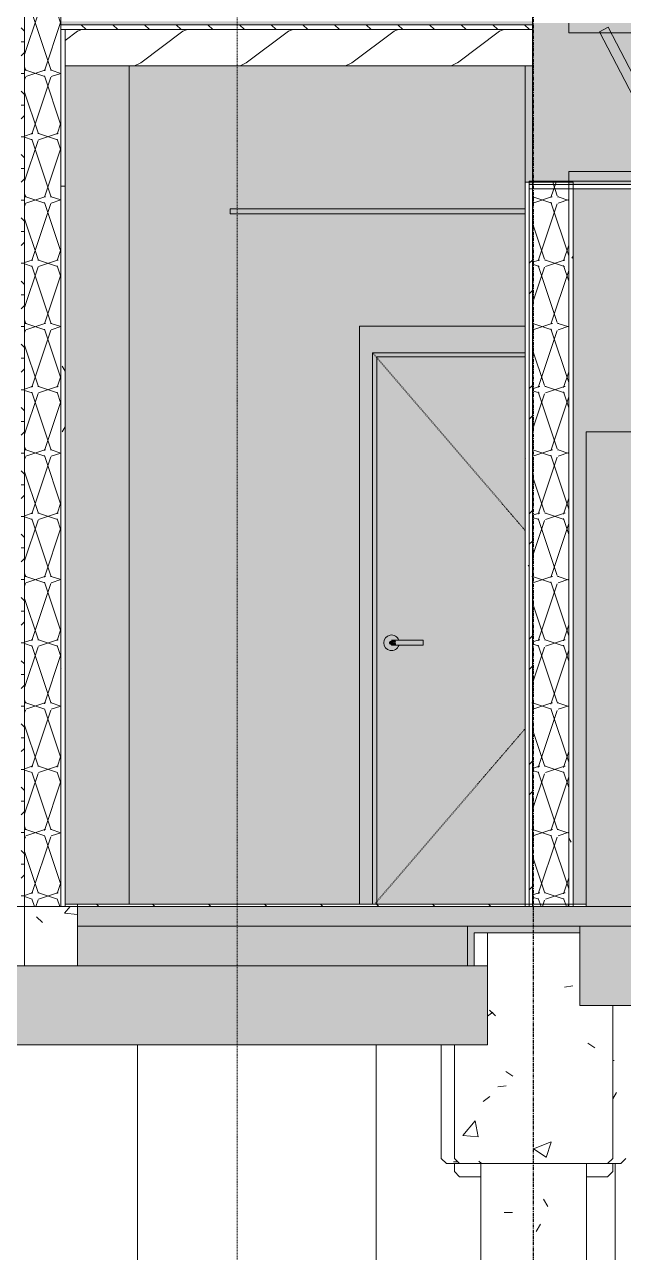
# Model space of a CAD drawing. Header units: inches. Extents: x 1718 to 6958, y -253 to 585.
# Drawn here: x 3404.2 to 3494.9, y -52.5 to 133.8 of the extents above; entities that cross this region are included whole.
import ezdxf

# ---------------------------------------------------------------- set-up
doc = ezdxf.new("R2010")
doc.units = ezdxf.units.IN
doc.header["$MEASUREMENT"] = 0
for name, pattern in [('Dash 1_16_', [0.125, 0.0625, -0.0625]), ('Dash Dot 3_16_', [0.3125, 0.1875, -0.0625, 0, -0.0625]), ('Grid Line 1_2_', [0.875, 0.5, -0.125, 0.125, -0.125]), ('Grid Line 1_2__2_', [0.875, 0.5, -0.125, 0.125, -0.125])]:
    doc.linetypes.add(name, pattern=pattern)
for name, color, linetype, lineweight in [('0-1', 7, 'Continuous', 5), ('0-2', 250, 'Continuous', 9), ('A-ANNO-SYMB-1', 150, 'Dash Dot 3_16_', 9), ('A-CLNG', 13, 'Continuous', 13), ('A-CLNG-1', 31, 'Continuous', 5), ('A-CLNG-2', 250, 'Continuous', 9), ('A-CLNG-3', 13, 'Continuous', 5), ('A-CLNG-4', 13, 'Continuous', 9), ('A-CLNG-PATT-1', 252, 'Continuous', 9), ('A-DOOR-2', 250, 'Dash 1_16_', 9), ('A-DOOR-3', 255, 'Continuous', 9), ('A-DOOR-4', 21, 'Continuous', 9), ('A-DOOR-5', 250, 'Continuous', 9), ('A-DOOR-FRAM-2', 250, 'Continuous', 9), ('A-DOOR-FRAM-3', 253, 'Continuous', 9), ('A-FLOR-5', 192, 'Continuous', 5), ('A-FLOR-6', 192, 'Continuous', 9), ('A-FLOR-LEVL-5', 51, 'Grid Line 1_2_', 9), ('A-FLOR-MCUT', 51, 'Continuous', 13), ('A-FLOR-PATT-1', 252, 'Continuous', 9), ('A-WALL', 113, 'Continuous', 13), ('A-WALL-4', 250, 'Continuous', 9), ('A-WALL-5', 7, 'Continuous', 13), ('A-WALL-7', 113, 'Continuous', 9), ('A-WALL-PATT-1', 252, 'Continuous', 9), ('I-WALL-1', 10, 'Continuous', 5), ('I-WALL-2', 50, 'Continuous', 13), ('I-WALL-3', 250, 'Continuous', 9), ('Q-SPCQ-1', 253, 'Continuous', 9), ('Q-SPCQ-2', 250, 'Continuous', 9), ('S-BEAM-1', 57, 'Continuous', 9), ('S-BEAM-2', 250, 'Continuous', 9), ('S-BEAM-3', 252, 'Continuous', 9), ('S-BEAM-4', 90, 'Continuous', 9), ('S-COLS-1', 57, 'Continuous', 9), ('S-COLS-2', 250, 'Continuous', 9), ('S-GRID-1', 1, 'Grid Line 1_2__2_', 30)]:
    doc.layers.add(name, color=color, linetype=linetype, lineweight=lineweight)
pattern_1 = [(0, (3261.815, 68.768), (30.72, 7.68), [1.267, -21.773, 1.267, -21.773, -122.88]), (0, (3261.815, 68.768), (30.72, 7.68), [-46.08, 1.267, -44.813, 1.267, -21.773, -53.76]), (0, (3261.815, 68.768), (30.72, 7.68), [-115.2, 1.267, -14.093, 1.267, -37.133]), (120, (3273.335, 72.608), (-22.01108, 22.7643), [1.267, -21.773, 1.267, -21.773, -122.88]), (120, (3273.335, 72.608), (-22.01108, 22.7643), [-46.08, 1.267, -44.813, 1.267, -21.773, -53.76]), (120, (3273.335, 72.608), (-22.01108, 22.7643), [-115.2, 1.267, -14.093, 1.267, -37.133]), (240, (3277.175, 87.968), (-8.70892, -30.4443), [1.267, -21.773, 1.267, -21.773, -122.88]), (240, (3277.175, 87.968), (-8.70892, -30.4443), [-46.08, 1.267, -44.813, 1.267, -21.773, -53.76]), (240, (3277.175, 87.968), (-8.70892, -30.4443), [-115.2, 1.267, -14.093, 1.267, -37.133])]
pattern_2 = [(161.57, (3262.295, 69.248), (-3.8399538, -1.54e-05), [0, -27.322, 3.034, 0]), (18.43, (3261.335, 69.248), (-3.8399538, 1.54e-05), [0, -27.322, 3.034, 0]), (108.43, (3262.295, 69.248), (1.919622, -9.6005246), [9.106, -21.25]), (71.57, (3261.335, 69.248), (1.919622, 9.6005246), [9.106, -21.25])]
pattern_3 = [(50, (3261.815, 68.768), (27.5427, -2.41), [2.88, -31.68]), (355, (3261.815, 68.768), (-5.328, 28.8843), [2.304, -25.344]), (100.451, (3264.11, 68.567), (22.2153, 26.474), [2.448, -26.924]), (46.184, (3261.815, 76.448), (40.982, -6.3564), [4.32, -47.52]), (96.636, (3265.23, 75.918), (35.891, 37.406), [3.671, -40.386]), (351.184, (3261.815, 76.45), (35.891, 37.406), [3.456, -38.016]), (21, (3265.655, 74.528), (22.921, -15.4607), [2.88, -31.68]), (326, (3265.655, 74.528), (9.3435, 27.8457), [2.304, -25.344]), (71.451, (3267.565, 73.24), (32.2648, 12.3844), [2.448, -26.924]), (37.5, (3261.815, 68.768), (0.46686, 12.7827), [1.267, -23.77, 1.267, -24.461, -25.44]), (37.5, (3261.815, 68.768), (0.46686, 12.7827), [-50.765, 1.267, -24.173]), (7.5, (3261.815, 68.768), (10.1016, 15.1451), [1.267, -13.402, 1.267, -23.194, -9.696]), (7.5, (3261.815, 68.768), (10.1016, 15.1451), [-39.13, 1.267, -8.429]), (327.5, (3253.252, 68.768), (20.49916, -0.86578), [1.267, -8.333, 1.267, -28.685, -39.744]), (327.5, (3253.252, 68.768), (20.49916, -0.86578), [-39.552, 1.267, -38.477]), (317.5, (3249.412, 68.768), (22.3948, 3.8443), [1.267, -11.213, 1.267, -18.624, -28.224]), (317.5, (3249.412, 68.768), (22.3948, 3.8443), [-32.371, 1.267, -26.957])]
pattern_4 = [(0, (3261.815, 68.768), (0, 4.798), []), (315, (3261.815, 68.768), (4.798427, 0), [6.786, -6.786]), (45, (3261.815, 68.768), (4.798427, 0), [6.786, -6.786])]

# ---------------------------------------------------------------- blocks, each defined once
blk = doc.blocks.new('Refrigerator_-_Side-by-Side_6047 - 36_ X 30_-345559-BUILDING ELEVATION - COURTYARD - LOOKING WEST')
at = {"layer": 'Q-SPCQ-1'}
for points in [[(3517.05, 0), (3517.05, 72), (3489.3, 72), (3489.3, 0), (3505.3, 0)], [(3517.3, 2.87), (3519.3, 2.87), (3519.3, 72), (3517.3, 72), (3517.3, 48.41)], [(3519.3, 26.23), (3520.2, 26.23), (3521.3, 41.95), (3521.29, 48.41), (3520.2, 64), (3519.3, 64), (3519.3, 63.75), (3519.97, 63.75), (3521.05, 48.28), (3521.05, 41.94), (3519.97, 26.48), (3519.3, 26.48)], [(3517.3, 0.37), (3518.3, 0.37), (3518.3, 2.87), (3517.3, 2.87), (3517.3, 0.37)]]:
    blk.add_hatch(color=256, dxfattribs=at).paths.add_polyline_path(points, flags=0)
at = {"layer": 'Q-SPCQ-2'}
for p, q in [((3517.05, 72), (3489.3, 72)), ((3489.3, 72), (3489.3, 0)), ((3517.05, 0), (3517.05, 72)), ((3517.3, 2.87), (3517.3, 72)), ((3517.3, 72), (3519.3, 72)), ((3519.3, 72), (3519.3, 2.87)), ((3520.2, 64), (3519.3, 64)), ((3519.3, 63.75), (3519.97, 63.75)), ((3519.97, 63.75), (3521.05, 48.28)), ((3521.3, 48.29), (3520.2, 64)), ((3521.05, 48.28), (3521.05, 41.95)), ((3521.3, 41.94), (3521.3, 48.29)), ((3521.05, 41.95), (3519.97, 26.48)), ((3520.2, 26.23), (3521.3, 41.94)), ((3519.97, 26.48), (3519.3, 26.48)), ((3519.3, 26.23), (3520.2, 26.23)), ((3518.3, 2.87), (3517.3, 2.87)), ((3517.3, 2.87), (3517.3, 0.37)), ((3517.3, 2.87), (3519.3, 2.87)), ((3518.3, 0.37), (3518.3, 2.87)), ((3517.3, 0.37), (3518.3, 0.37)), ((3489.3, 0), (3517.05, 0))]:
    blk.add_line(p, q, dxfattribs=at)
blk = doc.blocks.new('CTR - 1st Phase - Unit Layouts_rvt-1-BUILDING ELEVATION - COURTYARD - LOOKING WEST')
at = {"layer": '0-2'}
blk.add_blockref('Refrigerator_-_Side-by-Side_6047 - 36_ X 30_-345559-BUILDING ELEVATION - COURTYARD - LOOKING WEST', (0, 0), dxfattribs=at)
blk = doc.blocks.new('HOLLOW METAL - UNIT DOOR-2191978-BUILDING ELEVATION - COURTYARD - LOOKING WEST')
at = {"layer": 'A-DOOR-3'}
h = blk.add_hatch(color=256, dxfattribs=at)
h.paths.add_polyline_path([(3460.47, 39.61), (3460.43, 39.66), (3460.45, 39.62)], flags=0)
h.paths.add_polyline_path([(3459.78, 38.82), (3460.08, 38.86), (3460.37, 38.98), (3460.61, 39.16), (3460.8, 39.41), (3460.85, 39.61), (3460.3, 39.64), (3460.13, 39.62), (3459.77, 39.64), (3459.56, 39.78), (3459.53, 39.88), (3459.54, 40.2), (3459.71, 40.35), (3459.89, 40.39), (3460.3, 40.36), (3460.66, 40.39), (3460.88, 40.39), (3460.8, 40.59), (3460.61, 40.84), (3460.3, 41.05), (3460.08, 41.14), (3459.78, 41.18), (3459.47, 41.14), (3459.19, 41.02), (3458.94, 40.84), (3458.76, 40.59), (3458.64, 40.31), (3458.6, 40), (3458.64, 39.69), (3458.76, 39.41), (3458.94, 39.16), (3459.19, 38.98), (3459.47, 38.86)], flags=0)
h.paths.add_polyline_path([(3460.47, 39.8), (3460.43, 40.07), (3460.4, 40), (3460.44, 39.9)], flags=0)
h = blk.add_hatch(color=256, dxfattribs=at)
h.paths.add_polyline_path([(3460.1, 40), (3460.47, 39.66), (3460.44, 39.9), (3460.4, 40), (3460.19, 40)], flags=0)
h.paths.add_polyline_path([(3459.88, 39.61), (3460.3, 39.64), (3460.42, 39.66), (3460.09, 40), (3459.52, 40), (3459.58, 39.74), (3459.71, 39.65), (3459.86, 39.61)], flags=0)
h = blk.add_hatch(color=256, dxfattribs=at)
h.paths.add_polyline_path([(3460.09, 40), (3460.1, 40), (3460.4, 40.38), (3460.13, 40.38), (3459.77, 40.36), (3459.58, 40.26), (3459.53, 40.12), (3459.55, 40), (3460.08, 40)], flags=0)
h.paths.add_polyline_path([(3460.4, 40), (3460.47, 40.34), (3460.43, 40.34), (3460.1, 40), (3460.34, 40)], flags=0)
for points in [[(3464.6, 40), (3464.6, 40.39), (3460.47, 40.38), (3460.47, 40), (3464.49, 40)], [(3461.38, 39.61), (3464.6, 39.62), (3464.6, 40), (3460.47, 40), (3460.48, 39.61), (3461.12, 39.61)]]:
    blk.add_hatch(color=256, dxfattribs=at).paths.add_polyline_path(points, flags=0)
at = {"layer": 'A-DOOR-4'}
h = blk.add_hatch(color=256, dxfattribs=at)
h.paths.add_polyline_path([(3457.55, 0.37), (3480.05, 0.37), (3480.05, 83.37), (3457.55, 83.37), (3457.55, 0.55)], flags=0)
h.paths.add_polyline_path([(3459.78, 38.82), (3459.47, 38.86), (3459.19, 38.98), (3458.94, 39.16), (3458.76, 39.41), (3458.64, 39.69), (3458.6, 40), (3458.64, 40.31), (3458.76, 40.59), (3458.94, 40.84), (3459.19, 41.02), (3459.47, 41.14), (3459.78, 41.18), (3460.08, 41.14), (3460.37, 41.02), (3460.61, 40.84), (3460.8, 40.59), (3460.92, 40.39), (3464.6, 40.38), (3464.6, 39.61), (3460.88, 39.61), (3460.8, 39.41), (3460.61, 39.16), (3460.3, 38.95), (3460.08, 38.86)], flags=0)
at = {"layer": 'A-DOOR-FRAM-3'}
for points in [[(3454.92, 0.37), (3456.92, 0.37), (3456.92, 84), (3480.05, 84), (3480.05, 88), (3454.92, 88), (3454.92, 0.55)], [(3456.92, 0.37), (3457.55, 0.37), (3457.55, 83.37), (3480.05, 83.37), (3480.05, 84), (3456.92, 84), (3456.92, 0.55)]]:
    blk.add_hatch(color=256, dxfattribs=at).paths.add_polyline_path(points, flags=0)
at = {"layer": 'A-DOOR-2'}
for p, q in [((3456.92, 84), (3480.05, 57.02)), ((3480.05, 26.98), (3457.25, 0.37))]:
    blk.add_line(p, q, dxfattribs=at)
at = {"layer": 'A-DOOR-5'}
for p, q in [((3464.6, 40.39), (3460.47, 40.39)), ((3460.47, 39.61), (3464.6, 39.61)), ((3464.6, 40.39), (3464.6, 40)), ((3464.6, 40), (3464.6, 39.61))]:
    blk.add_line(p, q, dxfattribs=at)
at = {"layer": 'A-DOOR-5', "flags": 128}
for points in [[(3460.47, 40.39), (3460.44, 40.39), (3460.42, 40.39), (3460.4, 40.39), (3460.37, 40.39), (3460.35, 40.39), (3460.33, 40.39), (3460.3, 40.39), (3460.28, 40.39), (3460.26, 40.39), (3460.24, 40.39), (3460.22, 40.39), (3460.19, 40.39), (3460.17, 40.39), (3460.15, 40.39), (3460.13, 40.39), (3460.11, 40.39), (3460.1, 40.39), (3460.08, 40.39), (3460.06, 40.39), (3460.04, 40.39), (3460.03, 40.39), (3460.01, 40.39), (3460, 40.39), (3459.98, 40.39), (3459.97, 40.39), (3459.96, 40.39), (3459.95, 40.39), (3459.94, 40.39), (3459.93, 40.39), (3459.92, 40.39), (3459.91, 40.39), (3459.9, 40.39), (3459.9, 40.39), (3459.89, 40.39), (3459.89, 40.39), (3459.88, 40.39), (3459.88, 40.39), (3459.88, 40.39), (3459.88, 40.39)], [(3459.88, 39.61), (3459.88, 39.61), (3459.88, 39.61), (3459.88, 39.61), (3459.88, 39.61), (3459.89, 39.61), (3459.89, 39.61), (3459.9, 39.61), (3459.91, 39.61), (3459.91, 39.61), (3459.92, 39.61), (3459.93, 39.61), (3459.94, 39.61), (3459.95, 39.61), (3459.97, 39.61), (3459.98, 39.61), (3459.99, 39.61), (3460.01, 39.61), (3460.02, 39.61), (3460.04, 39.61), (3460.06, 39.61), (3460.07, 39.61), (3460.09, 39.61), (3460.11, 39.61), (3460.13, 39.61), (3460.15, 39.61), (3460.17, 39.61), (3460.19, 39.61), (3460.21, 39.61), (3460.23, 39.61), (3460.25, 39.61), (3460.28, 39.61), (3460.3, 39.61), (3460.32, 39.61), (3460.34, 39.61), (3460.37, 39.61), (3460.39, 39.61), (3460.41, 39.61), (3460.44, 39.61), (3460.46, 39.61), (3460.47, 39.61)]]:
    blk.add_lwpolyline(points, dxfattribs=at)
at = {"layer": 'A-DOOR-5'}
for centre, radius, start, end in [((3459.78, 40), 1.18, 19.6343, 180), ((3459.78, 40), 1.18, 180, 340.4367), ((3459.88, 40), 0.394, 150, 180), ((3459.88, 40), 0.394, 180, 210), ((3459.88, 40), 0.394, 90, 105), ((3459.88, 40), 0.394, 255, 270)]:
    blk.add_arc(centre, radius, start, end, dxfattribs=at)
at = {"layer": 'A-DOOR-FRAM-2'}
for p, q in [((3480.05, 88), (3454.92, 88)), ((3454.92, 88), (3454.92, 0.37)), ((3456.92, 84), (3480.05, 84)), ((3456.92, 0.37), (3456.92, 84)), ((3457.55, 83.37), (3480.05, 83.37)), ((3457.55, 0.37), (3457.55, 83.37))]:
    blk.add_line(p, q, dxfattribs=at)
blk = doc.blocks.new('CTR - 1st Phase - Common Walls_rvt-1-BUILDING ELEVATION - COURTYARD - LOOKING WEST')
at = {"layer": 'A-CLNG-1'}
blk.add_hatch(color=256, dxfattribs=at).paths.add_polyline_path([(3441.67, 105.07), (3480.05, 105.07), (3480.05, 105.82), (3435.32, 105.82), (3435.32, 105.07), (3438.92, 105.07)], flags=0)
at = {"layer": 'A-WALL-PATT-1'}
h = blk.add_hatch(dxfattribs=at)
h.set_pattern_fill('FP_5', color=256, style=0, pattern_type=2)
h.set_pattern_definition(pattern_1)
h.paths.add_polyline_path([(3480.67, 0.37), (3480.67, 109.87), (3480.05, 109.87), (3480.05, 0.37)], flags=0)
h = blk.add_hatch(dxfattribs=at)
h.set_pattern_fill('FP_29', color=256, style=0, pattern_type=2)
h.set_pattern_definition([(45, (3261.815, 68.768), (-9.5035, 9.5035), []), (45, (3261.815, 83.168), (-9.5035, 9.5035), [])])
h.paths.add_polyline_path([(3480.67, 0.37), (3481.17, 0.37), (3481.17, 108.87), (3480.67, 108.87), (3480.67, 0.55)], flags=0)
h = blk.add_hatch(dxfattribs=at)
h.set_pattern_fill('FP_1', color=256, style=0, pattern_type=2)
h.set_pattern_definition(pattern_2)
h.paths.add_polyline_path([(3486.67, 0), (3486.67, 109.87), (3481.17, 109.87), (3481.17, 0), (3485.44, 0)], flags=0)
h = blk.add_hatch(dxfattribs=at)
h.set_pattern_fill('FP_5', color=256, style=0, pattern_type=2)
h.set_pattern_definition(pattern_1)
h.paths.add_polyline_path([(3487.3, 0.37), (3487.3, 108.87), (3486.67, 108.87), (3486.67, 0.37), (3487.27, 0.37)], flags=0)
h = blk.add_hatch(dxfattribs=at)
h.set_pattern_fill('FP_30', color=256, style=0, pattern_type=2)
h.set_pattern_definition([(90, (3819.324, -152), (-36.188, 2e-15), [])])
h.paths.add_polyline_path([(3819.32, -152), (3819.32, -21), (3495.32, -21), (3495.32, -38.21), (3494.54, -39), (3493.32, -39), (3493.32, -40.21), (3492.54, -41), (3489.32, -41), (3489.32, -151.75), (3515.02, -151.75), (3515.02, -65), (3557.02, -65), (3557.02, -151.75), (3617.52, -151.75), (3617.52, -65), (3659.52, -65), (3659.52, -151.75), (3721.19, -151.75), (3721.19, -65), (3763.19, -65), (3763.19, -151.75), (3801.83, -151.75), (3801.83, -152), (3803.85, -152)], flags=0)
h.paths.add_polyline_path([(3339.02, -151.75), (3406.02, -151.75), (3406.02, -65), (3448.02, -65), (3448.02, -151.75), (3473.32, -151.75), (3473.32, -41), (3470.11, -41), (3469.32, -40.21), (3469.32, -39), (3468.11, -39), (3467.32, -38.21), (3467.32, -21), (3168.32, -21), (3168.32, -40.21), (3167.54, -41), (3162.32, -41), (3162.32, -151.75), (3188.02, -151.75), (3188.02, -65), (3230.02, -65), (3230.02, -151.75), (3297.02, -151.75), (3297.02, -65), (3339.02, -65), (3339.02, -148.55)], flags=0)
h.paths.add_polyline_path([(2836.82, -151.75), (2861.02, -151.75), (2861.02, -65), (2903.02, -65), (2903.02, -151.75), (2970.02, -151.75), (2970.02, -65), (3012.02, -65), (3012.02, -151.75), (3079.02, -151.75), (3079.02, -65), (3121.02, -65), (3121.02, -151.75), (3146.32, -151.75), (3146.32, -41), (3141.11, -41), (3140.32, -40.21), (3140.32, -21), (2935.86, -21), (2935.86, -21.8), (2927.86, -21.8), (2927.86, -21), (2841.32, -21), (2841.32, -40.21), (2840.54, -41), (2835.32, -41), (2835.32, -151.75)], flags=0)
at = {"layer": 'I-WALL-1'}
for points in [[(3412.76, 0.37), (3420.01, 0.37), (3420.01, 127.5), (3412.76, 127.5), (3412.76, 0.55)], [(3420.16, 0.37), (3454.92, 0.37), (3454.92, 88), (3480.05, 88), (3480.05, 105.07), (3435.32, 105.07), (3435.32, 105.82), (3480.05, 105.82), (3480.05, 127.5), (3420.01, 127.5), (3420.01, 0.37)]]:
    blk.add_hatch(color=256, dxfattribs=at).paths.add_polyline_path(points, flags=0)
h = blk.add_hatch(color=256, dxfattribs=at)
h.paths.add_polyline_path([(3487.3, 0.37), (3489.3, 0.37), (3489.3, 72), (3505.3, 72), (3505.3, 108.87), (3487.3, 108.87), (3487.3, 0.55)], flags=0)
h.paths.add_polyline_path([(3480.05, 109.87), (3480.67, 109.87), (3480.67, 110), (3481.17, 110), (3481.17, 127.5), (3480.05, 127.5), (3480.05, 120.19)], flags=0)
at = {"layer": 'I-WALL-2'}
blk.add_hatch(color=256, dxfattribs=at).paths.add_polyline_path([(3412.16, 0.37), (3412.76, 0.37), (3412.76, 127.5), (3410.3, 127.5), (3410.3, 0.37)], flags=0)
at = {"layer": 'A-CLNG-2'}
for p, q in [((3435.32, 105.82), (3480.05, 105.82)), ((3435.32, 105.07), (3435.32, 105.82)), ((3480.05, 105.07), (3435.32, 105.07))]:
    blk.add_line(p, q, dxfattribs=at)
at = {"layer": 'A-WALL-5'}
for p, q in [((3480.67, 0), (3480.67, 109.87)), ((3481.17, 0), (3481.17, 109.87)), ((3486.67, 0), (3486.67, 109.87))]:
    blk.add_line(p, q, dxfattribs=at)
at = {"layer": 'I-WALL-3'}
for p, q in [((3420.01, 127.5), (3420.01, 0.37)), ((3480.05, 127.5), (3480.05, 109.87)), ((3480.05, 109.87), (3480.05, 0)), ((3487.3, 109.87), (3480.05, 109.87)), ((3487.3, 0), (3487.3, 109.87)), ((3480.05, 0), (3487.3, 0))]:
    blk.add_line(p, q, dxfattribs=at)
at = {"layer": '0-2'}
blk.add_blockref('HOLLOW METAL - UNIT DOOR-2191978-BUILDING ELEVATION - COURTYARD - LOOKING WEST', (0, 0), dxfattribs=at)
blk = doc.blocks.new('034100 - Precast Structural Concrete - Column - Corbels - 16_x16_-V26-BUILDING ELEVATION - COURTYARD - LOOKING WEST')
at = {"layer": 'S-COLS-1'}
h = blk.add_hatch(dxfattribs=at)
h.set_pattern_fill('FP_5', color=256, style=0, pattern_type=2)
h.set_pattern_definition(pattern_1)
h.paths.add_polyline_path([(3473.32, -155.14), (3478.64, -155.14), (3478.62, -154.13), (3477.82, -154.13), (3477.82, -153.91), (3479.07, -153.91), (3479.07, -152.44), (3478.62, -152.44), (3478.62, -152), (3484.03, -152), (3484, -152.44), (3483.57, -152.44), (3483.57, -153.91), (3484.82, -153.91), (3484.82, -154.13), (3484.01, -154.13), (3484.01, -155.14), (3489.32, -155.14), (3489.32, -152.13), (3488.32, -152.13), (3488.32, -152), (3489.32, -152), (3489.32, -39), (3473.32, -39), (3473.32, -151.75), (3474.82, -151.75), (3474.82, -152), (3473.32, -152), (3473.32, -154.98)], flags=0)
at = {"layer": 'S-COLS-2'}
for p, q in [((3473.32, -39), (3473.32, -151.75)), ((3489.32, -39), (3489.32, -152)), ((3473.32, -152), (3473.32, -155.14)), ((3489.32, -152.13), (3489.32, -155.14))]:
    blk.add_line(p, q, dxfattribs=at)
blk = doc.blocks.new('034100 - Precast Structural Concrete - Solid Plank - 12_-1875238-BUILDING ELEVATION - COURTYARD - LOOKING WEST')
at = {"layer": 'S-BEAM-4'}
blk.add_hatch(color=256, dxfattribs=at).paths.add_polyline_path([(3669.78, -15), (3823.32, -15), (3823.32, -3), (3488.32, -3), (3488.32, -15), (3636.27, -15)], flags=0)
at = {"layer": 'S-BEAM-2'}
for p, q in [((3823.32, -3), (3488.32, -3)), ((3488.32, -3), (3488.32, -15)), ((3488.32, -15), (3823.32, -15))]:
    blk.add_line(p, q, dxfattribs=at)
blk = doc.blocks.new('034100 - Precast Structural Concrete - Solid Plank - 12_-1871119-BUILDING ELEVATION - COURTYARD - LOOKING WEST')
at = {"layer": 'S-BEAM-4'}
blk.add_hatch(color=256, dxfattribs=at).paths.add_polyline_path([(2772.32, -21), (2818.32, -21), (2818.32, -9), (2508.32, -9), (2508.32, -21), (2764.82, -21)], flags=0)
at = {"layer": 'S-BEAM-2'}
for p, q in [((2818.32, -9), (2508.32, -9)), ((2818.32, -21), (2818.32, -9)), ((2508.32, -21), (2818.32, -21))]:
    blk.add_line(p, q, dxfattribs=at)
blk = doc.blocks.new('LVL-Laminated Veneer Lumber - 4X6 S_ PINE - NO_ 1-1619286-BUILDING ELEVATION - COURTYARD - LOOKING WEST')
at = {"layer": 'S-BEAM-1'}
h = blk.add_hatch(dxfattribs=at)
h.set_pattern_fill('FP_7', color=256, style=0, pattern_type=2)
h.set_pattern_definition([(216.87, (3268.212, 84.761), (47.980943, 31.987086), [7.997, -71.971]), (206.565, (3277.808, 79.963), (-15.99371, -15.99413), [17.881, -17.881]), (198.435, (3277.808, 71.967), (-31.98674, -15.99388), [10.115, -40.461])])
h.paths.add_polyline_path([(3480.05, 127.5), (3481.17, 127.5), (3481.17, 133), (3410.3, 133), (3410.3, 127.5), (3468.68, 127.5)], flags=0)
at = {"layer": 'S-BEAM-2'}
blk.add_line((3481.17, 127.5), (3410.3, 127.5), dxfattribs=at)
blk = doc.blocks.new('TRUSS - 24_-2435410-BUILDING ELEVATION - COURTYARD - LOOKING WEST')
at = {"layer": 'S-BEAM-2'}
for p, q in [((3486.67, 134), (3486.67, 132.5)), ((3486.67, 132.5), (3852.47, 132.5)), ((3492.62, 133.35), (3491.29, 132.65)), ((3491.29, 132.65), (3502.72, 110.65)), ((3504.05, 111.35), (3492.62, 133.35)), ((3486.67, 111.5), (3486.67, 110)), ((3852.47, 111.5), (3486.67, 111.5)), ((3486.67, 110), (3852.47, 110))]:
    blk.add_line(p, q, dxfattribs=at)
blk = doc.blocks.new('034100 - Precast Structural Concrete - Inverted Tee - IT 24IT35 _17_F _ 11_B SHELF_-1925199-BUILDING ELEVATION - COURTYARD - LOOKING WEST')
at = {"layer": 'S-BEAM-3'}
h = blk.add_hatch(dxfattribs=at)
h.set_pattern_fill('FP_42', color=256, style=0, pattern_type=2)
h.set_pattern_definition(pattern_3)
h.paths.add_polyline_path([(3473.32, -39), (3492.54, -39), (3493.32, -38.21), (3493.32, -15), (3488.32, -15), (3488.32, -4), (3474.32, -4), (3474.32, -21), (3469.32, -21), (3469.32, -38.21), (3470.11, -39), (3472.32, -39)], flags=0)
at = {"layer": 'S-BEAM-2'}
for p, q in [((3488.32, -4), (3474.32, -4)), ((3474.32, -4), (3474.32, -21)), ((3488.32, -15), (3488.32, -4)), ((3493.32, -15), (3488.32, -15)), ((3493.32, -38.21), (3493.32, -15)), ((3474.32, -21), (3469.32, -21)), ((3469.32, -21), (3469.32, -38.21)), ((3469.32, -38.21), (3470.11, -39)), ((3470.11, -39), (3492.54, -39)), ((3492.54, -39), (3493.32, -38.21))]:
    blk.add_line(p, q, dxfattribs=at)
blk = doc.blocks.new('034100 - Precast Structural Concrete - Solid Plank - 12_-1875116-BUILDING ELEVATION - COURTYARD - LOOKING WEST')
at = {"layer": 'S-BEAM-4'}
blk.add_hatch(color=256, dxfattribs=at).paths.add_polyline_path([(3471.32, -9), (3471.32, -3), (3412.17, -3), (3412.17, -9), (3468.68, -9)], flags=0)
at = {"layer": 'S-BEAM-2'}
blk.add_line((3471.32, -3), (3471.32, -9), dxfattribs=at)
blk = doc.blocks.new('CTR - 1st Phase - Structure_rvt-1-BUILDING ELEVATION - COURTYARD - LOOKING WEST')
at = {"layer": 'A-WALL-PATT-1'}
h = blk.add_hatch(dxfattribs=at)
h.set_pattern_fill('FP_42', color=256, style=0, pattern_type=2)
h.set_pattern_definition(pattern_3)
h.paths.add_polyline_path([(3404.17, -9), (3412.17, -9), (3412.17, 0), (3404.17, 0), (3404.17, -8.88)], flags=0)
at = {"layer": 'S-BEAM-1'}
h = blk.add_hatch(dxfattribs=at)
h.set_pattern_fill('FP_5', color=256, style=0, pattern_type=2)
h.set_pattern_definition(pattern_1)
h.paths.add_polyline_path([(3470.11, -39), (3469.32, -38.21), (3469.32, -21), (3467.32, -21), (3467.32, -38.21), (3468.11, -39), (3469.32, -39)], flags=0)
h.paths.add_polyline_path([(3493.32, -39), (3494.54, -39), (3495.32, -38.21), (3495.32, -15), (3493.32, -15), (3493.32, -38.21), (3492.54, -39)], flags=0)
h.paths.add_polyline_path([(3474.32, -9), (3474.32, -4), (3472.32, -4), (3472.32, -9)], flags=0)
h = blk.add_hatch(dxfattribs=at)
h.set_pattern_fill('FP_5', color=256, style=0, pattern_type=2)
h.set_pattern_definition(pattern_1)
h.paths.add_polyline_path([(3489.32, -41), (3492.54, -41), (3493.32, -40.21), (3493.32, -39), (3489.32, -39)], flags=0)
h.paths.add_polyline_path([(3470.11, -41), (3473.32, -41), (3473.32, -39), (3469.32, -39), (3469.32, -40.21)], flags=0)
at = {"layer": 'A-WALL-4'}
for p, q in [((3412.17, 0), (3404.17, 0)), ((3404.17, 0), (3404.17, -9)), ((3412.17, -9), (3412.17, 0)), ((3404.17, -9), (3412.17, -9))]:
    blk.add_line(p, q, dxfattribs=at)
at = {"layer": 'S-BEAM-2'}
for p, q in [((3474.32, -4), (3472.32, -4)), ((3472.32, -4), (3472.32, -9)), ((3467.32, -21), (3467.32, -38.21)), ((3467.32, -38.21), (3468.11, -39)), ((3470.11, -39), (3468.11, -39)), ((3469.32, -39), (3469.32, -40.21)), ((3494.54, -39), (3492.54, -39)), ((3493.32, -40.21), (3493.32, -39)), ((3494.54, -39), (3495.32, -38.21)), ((3469.32, -40.21), (3470.11, -41)), ((3492.54, -41), (3493.32, -40.21)), ((3470.11, -41), (3473.32, -41)), ((3489.32, -41), (3492.54, -41))]:
    blk.add_line(p, q, dxfattribs=at)
at = {"layer": 'S-GRID-1'}
blk.add_line((3481.32, -159.84), (3481.32, 470.5), dxfattribs=at)
at = {"layer": '0-2'}
for name, p in [('LVL-Laminated Veneer Lumber - 4X6 S_ PINE - NO_ 1-1619286-BUILDING ELEVATION - COURTYARD - LOOKING WEST', (0, 0)), ('TRUSS - 24_-2435410-BUILDING ELEVATION - COURTYARD - LOOKING WEST', (0, 0)), ('034100 - Precast Structural Concrete - Solid Plank - 12_-1875116-BUILDING ELEVATION - COURTYARD - LOOKING WEST', (0, 0)), ('034100 - Precast Structural Concrete - Solid Plank - 12_-1875238-BUILDING ELEVATION - COURTYARD - LOOKING WEST', (0, 0)), ('034100 - Precast Structural Concrete - Inverted Tee - IT 24IT35 _17_F _ 11_B SHELF_-1925199-BUILDING ELEVATION - COURTYARD - LOOKING WEST', (0, 0)), ('034100 - Precast Structural Concrete - Solid Plank - 12_-1871119-BUILDING ELEVATION - COURTYARD - LOOKING WEST', (656, 0)), ('034100 - Precast Structural Concrete - Column - Corbels - 16_x16_-V26-BUILDING ELEVATION - COURTYARD - LOOKING WEST', (0, 0))]:
    blk.add_blockref(name, p, dxfattribs=at)

msp = doc.modelspace()

# ---------------------------------------------------------------- hatches: boundary and pattern name
at = {"layer": 'A-CLNG-3'}
msp.add_hatch(color=256, dxfattribs=at).paths.add_polyline_path([(3822.24, 109.5), (3823.83, 109.5), (3823.82, 110), (3480.67, 110), (3480.67, 109.5), (3481.17, 109.5), (3481.17, 109.87), (3486.67, 109.87), (3486.67, 109.5), (3820.61, 109.5)], flags=0)
at = {"layer": 'A-CLNG-PATT-1'}
h = msp.add_hatch(dxfattribs=at)
h.set_pattern_fill('FP_5', color=256, style=0, pattern_type=2)
h.set_pattern_definition(pattern_1)
h.paths.add_polyline_path([(3820.61, 108.87), (3823.83, 108.87), (3823.82, 109.5), (3486.67, 109.5), (3486.67, 108.87), (3819.61, 108.87)], flags=0)
h.paths.add_polyline_path([(3481.17, 108.87), (3481.17, 109.5), (3480.67, 109.5), (3480.67, 108.87)], flags=0)
at = {"layer": 'A-FLOR-5'}
for points in [[(3409.67, 133.75), (3481.17, 133.75), (3481.17, 134.25), (3409.67, 134.25)], [(3471.32, -9), (3472.32, -9), (3472.32, -4), (3488.32, -3.99), (3488.32, -3), (3471.32, -3), (3471.32, -4)]]:
    msp.add_hatch(color=256, dxfattribs=at).paths.add_polyline_path(points, flags=0)
at = {"layer": 'A-FLOR-PATT-1'}
h = msp.add_hatch(dxfattribs=at)
h.set_pattern_fill('FP_4', color=256, style=0, pattern_type=2)
h.set_pattern_definition(pattern_4)
h.paths.add_polyline_path([(3481.17, 133), (3481.17, 133.75), (3409.67, 133.75), (3409.67, 133), (3468.68, 133)], flags=0)
h = msp.add_hatch(dxfattribs=at)
h.set_pattern_fill('FP_1', color=256, style=0, pattern_type=2)
h.set_pattern_definition(pattern_2)
h.paths.add_polyline_path([(3823.82, 110), (3829.82, 110), (3831.24, 111.5), (3833.35, 111.5), (3832.07, 110), (3857.97, 110), (3857.97, 134), (3481.17, 134), (3481.17, 110), (3823.2, 110)], flags=0)
h.paths.add_polyline_path([(3851.2, 132.5), (3851.06, 132.5), (3852.47, 134)], flags=0)
h = msp.add_hatch(dxfattribs=at)
h.set_pattern_fill('FP_2', color=256, style=0, pattern_type=2)
h.set_pattern_definition([(135, (3261.815, 68.768), (-4.24264, -4.24264), [])])
h.paths.add_polyline_path([(3820.61, 0), (3823.2, 0), (3823.2, 0.37), (3632.89, 0.37), (3632.92, 0), (3803.85, 0)], flags=0)
h.paths.add_polyline_path([(3489.3, 0), (3489.3, 0.37), (3486.67, 0.37), (3486.67, 0), (3487.3, 0)], flags=0)
h.paths.add_polyline_path([(3533.3, 0), (3605.42, 0), (3603.45, 0.37), (3517.05, 0.37), (3517.05, 0), (3530.3, 0)], flags=0)
h.paths.add_polyline_path([(3614.71, 0), (3632.17, 0), (3632.13, 0.37), (3612.82, 0.37), (3612.79, 0), (3614.3, 0)], flags=0)
h.paths.add_polyline_path([(3610.17, 0), (3611.79, 0.04), (3611.79, 0.37), (3610.17, 0.37)], flags=0)
h.paths.add_polyline_path([(3480.05, 0), (3481.17, 0), (3481.17, 0.37), (3412.17, 0.37), (3412.17, 0), (3474.32, 0)], flags=0)
h = msp.add_hatch(dxfattribs=at)
h.set_pattern_fill('FP_3', color=256, style=0, pattern_type=2)
h.set_pattern_definition([(0, (3261.815, 68.768), (15.36, 3.84), [1.267, -10.253, 1.267, -10.253, -61.44]), (0, (3261.815, 68.768), (15.36, 3.84), [-23.04, 1.267, -21.773, 1.267, -10.253, -26.88]), (0, (3261.815, 68.768), (15.36, 3.84), [-57.6, 1.267, -6.413, 1.267, -17.933]), (120, (3267.575, 70.688), (-11.005538, 11.38215), [1.267, -10.253, 1.267, -10.253, -61.44]), (120, (3267.575, 70.688), (-11.005538, 11.38215), [-23.04, 1.267, -21.773, 1.267, -10.253, -26.88]), (120, (3267.575, 70.688), (-11.005538, 11.38215), [-57.6, 1.267, -6.413, 1.267, -17.933]), (240, (3269.495, 78.368), (-4.354462, -15.22215), [1.267, -10.253, 1.267, -10.253, -61.44]), (240, (3269.495, 78.368), (-4.354462, -15.22215), [-23.04, 1.267, -21.773, 1.267, -10.253, -26.88]), (240, (3269.495, 78.368), (-4.354462, -15.22215), [-57.6, 1.267, -6.413, 1.267, -17.933])])
h.paths.add_polyline_path([(3487.5, -3), (3823.32, -3), (3823.28, 0), (3412.17, 0), (3412.17, -3), (3487.3, -3)], flags=0)
at = {"layer": 'A-WALL-PATT-1'}
h = msp.add_hatch(dxfattribs=at)
h.set_pattern_fill('FP_4', color=256, style=0, pattern_type=2)
h.set_pattern_definition(pattern_4)
h.paths.add_polyline_path([(3404.17, 109.25), (3404.17, 228), (3403.93, 227.75), (3403.67, 227.75), (3403.67, 109.25), (3403.76, 109.25)], flags=0)
h.paths.add_polyline_path([(3404.03, 348), (3404.17, 348), (3404.17, 349.5), (3403.67, 349.5), (3403.67, 348)], flags=0)
h = msp.add_hatch(dxfattribs=at)
h.set_pattern_fill('FP_1', color=256, style=0, pattern_type=2)
h.set_pattern_definition(pattern_2)
h.paths.add_polyline_path([(3404.17, 109.25), (3409.67, 109.25), (3409.67, 228), (3404.17, 228), (3404.17, 110)], flags=0)
h.paths.add_polyline_path([(3409.67, 348), (3409.67, 349.5), (3404.17, 349.5), (3404.17, 348), (3405.61, 348)], flags=0)
h = msp.add_hatch(dxfattribs=at)
h.set_pattern_fill('FP_4', color=256, style=0, pattern_type=2)
h.set_pattern_definition(pattern_4)
h.paths.add_polyline_path([(3404.17, 0), (3404.17, 109.25), (3403.67, 109.25), (3403.67, 0)], flags=0)
h = msp.add_hatch(dxfattribs=at)
h.set_pattern_fill('FP_1', color=256, style=0, pattern_type=2)
h.set_pattern_definition(pattern_2)
h.paths.add_polyline_path([(3409.67, 0), (3409.67, 109.25), (3404.17, 109.25), (3404.17, 0)], flags=0)
h = msp.add_hatch(dxfattribs=at)
h.set_pattern_fill('FP_5', color=256, style=0, pattern_type=2)
h.set_pattern_definition(pattern_1)
h.paths.add_polyline_path([(3409.67, 0), (3410.3, 0), (3410.3, 109.25), (3409.67, 109.25), (3409.67, 0.37)], flags=0)

# ---------------------------------------------------------------- linework, layer by layer
at = {"layer": 'A-ANNO-SYMB-1'}
msp.add_line((3436.38, -164.88), (3436.38, 439.09), dxfattribs=at)
at = {"layer": 'A-CLNG'}
msp.add_line((3823.83, 109.5), (3480.67, 109.5), dxfattribs=at)
at = {"layer": 'A-CLNG-4'}
for p, q in [((3823.2, 110), (3480.67, 110)), ((3480.67, 110), (3480.67, 108.87)), ((3480.67, 108.87), (3823.83, 108.87))]:
    msp.add_line(p, q, dxfattribs=at)
at = {"layer": 'A-FLOR-6'}
for p, q in [((3410.3, 133), (3481.17, 133)), ((3481.17, 133), (3481.17, 110)), ((3489.3, 0.37), (3410.3, 0.37)), ((3412.17, 0.37), (3412.17, -3)), ((3412.17, -3), (3823.2, -3))]:
    msp.add_line(p, q, dxfattribs=at)
at = {"layer": 'A-FLOR-LEVL-5'}
msp.add_line((1830.95, 0), (4167.96, 0), dxfattribs=at)
at = {"layer": 'A-FLOR-MCUT'}
for p, q in [((3481.17, 134.87), (3481.17, 133)), ((3481.17, 133.75), (3409.67, 133.75)), ((3489.3, 0), (3412.17, 0))]:
    msp.add_line(p, q, dxfattribs=at)
at = {"layer": 'A-WALL'}
for p, q in [((3404.17, 0), (3404.17, 268)), ((3409.67, 0), (3409.67, 268)), ((3410.3, 133), (3409.67, 133)), ((3409.67, 109.25), (3410.3, 109.25))]:
    msp.add_line(p, q, dxfattribs=at)
at = {"layer": 'A-WALL-7'}
for p, q in [((3410.3, 0), (3410.3, 133)), ((3400.17, 0), (3410.3, 0))]:
    msp.add_line(p, q, dxfattribs=at)

# ---------------------------------------------------------------- block references
at = {"layer": '0-1'}
for name in ['CTR - 1st Phase - Structure_rvt-1-BUILDING ELEVATION - COURTYARD - LOOKING WEST', 'CTR - 1st Phase - Common Walls_rvt-1-BUILDING ELEVATION - COURTYARD - LOOKING WEST', 'CTR - 1st Phase - Unit Layouts_rvt-1-BUILDING ELEVATION - COURTYARD - LOOKING WEST']:
    msp.add_blockref(name, (0, 0), dxfattribs=at)

doc.saveas('drawing.dxf')
